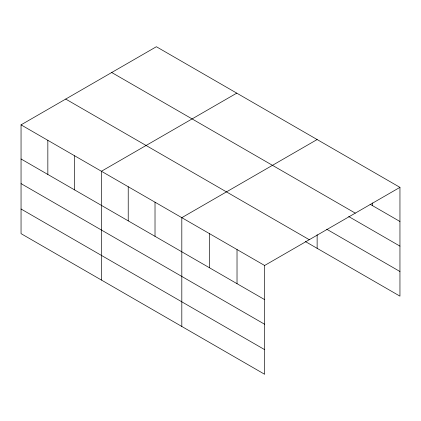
<?xml version="1.0" encoding="UTF-8"?>
<svg xmlns="http://www.w3.org/2000/svg" width="421" height="421" viewBox="0 0 421 421"><rect width="100%" height="100%" fill="white"/><g stroke="black" fill="none" stroke-linecap="round" stroke-linejoin="round"><path stroke-width="0.63" d="M21.05 124.853L264.63 265.483L264.63 374.274L21.05 233.644L21.05 124.853L156.37 46.726L399.95 187.356L399.95 296.147L305.409 241.565M236.755 93.136L101.429 171.263L101.429 280.049M317.134 139.54L181.814 217.668L181.814 326.459M264.63 265.483L399.95 187.356M370.091 204.248L399.95 221.488M111.718 72.512L355.292 213.137M348.683 216.526L399.95 246.127M326.712 229.224L399.95 271.508M65.708 99.072L309.282 239.702M21.05 158.985L264.63 299.615M21.05 183.624L264.63 324.254M21.05 209.005L264.63 349.635M372.343 202.927L372.343 205.553M317.134 234.718L317.134 248.332M237.023 249.548L237.023 283.68M209.416 233.608L209.416 267.74M155.017 202.201L155.017 236.334M128.226 186.729L128.226 220.862M74.638 155.791L74.638 189.924M47.841 140.325L47.841 174.457"/></g></svg>
